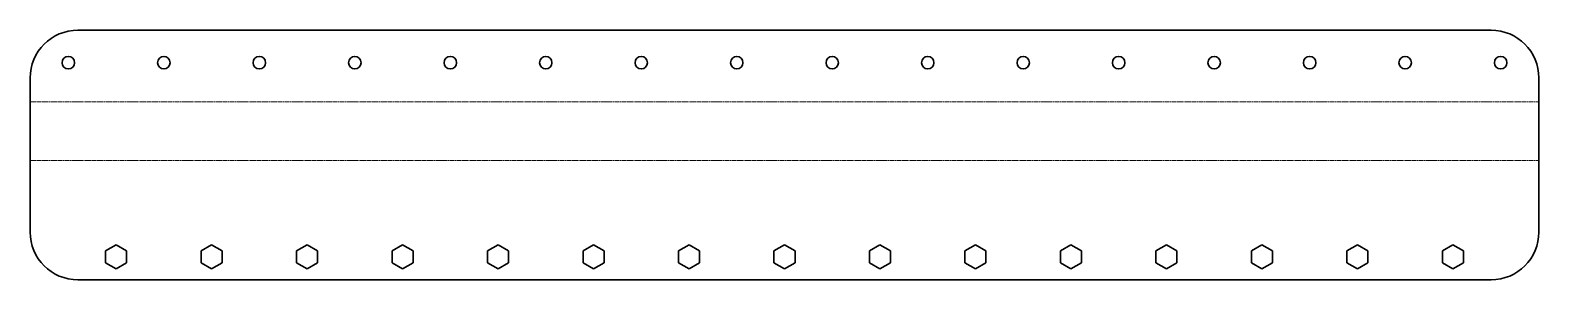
# Model space of a CAD drawing. Header units: inches. Extents: x 0 to 790, y 0 to 131.
import ezdxf

# ---------------------------------------------------------------- set-up
doc = ezdxf.new("R2010")
doc.units = ezdxf.units.IN
doc.header["$MEASUREMENT"] = 0
doc.linetypes.add('Chain', pattern=[13.68, 9.12, -1.14, 2.28, -1.14])
doc.layers.add('SIMUMAK Bend Centerline (ISO)', color=7, linetype='Chain', lineweight=9)
doc.layers.add('SIMUMAK Visible (ISO)', color=7, linetype='Continuous', lineweight=35)

# ---------------------------------------------------------------- blocks, each defined once
blk = doc.blocks.new('PTM-03-ZTV7501_Sheet_PTM-03-ZTV7501 (desplegada)')
at = {"layer": 'SIMUMAK Bend Centerline (ISO)', "ltscale": 0.263158}
for p, q in [((-395, 27.89), (395, 27.89)), ((-395, -2.89), (395, -2.89))]:
    blk.add_line(p, q, dxfattribs=at)
at = {"layer": 'SIMUMAK Visible (ISO)'}
for p, q in [((-370, 65.29), (370, 65.29)), ((-395, -40.29), (-395, 40.29)), ((395, -40.29), (395, 40.29)), ((-355.5, -50.11), (-350, -46.93)), ((-350, -46.93), (-344.5, -50.11)), ((-305.5, -50.11), (-300, -46.93)), ((-300, -46.93), (-294.5, -50.11)), ((-255.5, -50.11), (-250, -46.93)), ((-250, -46.93), (-244.5, -50.11)), ((-205.5, -50.11), (-200, -46.93)), ((-200, -46.93), (-194.5, -50.11)), ((-155.5, -50.11), (-150, -46.93)), ((-150, -46.93), (-144.5, -50.11)), ((-105.5, -50.11), (-100, -46.93)), ((-100, -46.93), (-94.5, -50.11)), ((-55.5, -50.11), (-50, -46.93)), ((-50, -46.93), (-44.5, -50.11)), ((-5.5, -50.11), (0, -46.93)), ((0, -46.93), (5.5, -50.11)), ((44.5, -50.11), (50, -46.93)), ((50, -46.93), (55.5, -50.11)), ((94.5, -50.11), (100, -46.93)), ((100, -46.93), (105.5, -50.11)), ((144.5, -50.11), (150, -46.93)), ((150, -46.93), (155.5, -50.11)), ((194.5, -50.11), (200, -46.93)), ((200, -46.93), (205.5, -50.11)), ((244.5, -50.11), (250, -46.93)), ((250, -46.93), (255.5, -50.11)), ((294.5, -50.11), (300, -46.93)), ((300, -46.93), (305.5, -50.11)), ((344.5, -50.11), (350, -46.93)), ((350, -46.93), (355.5, -50.11)), ((-355.5, -56.46), (-355.5, -50.11)), ((-344.5, -50.11), (-344.5, -56.46)), ((-305.5, -56.46), (-305.5, -50.11)), ((-294.5, -50.11), (-294.5, -56.46)), ((-255.5, -56.46), (-255.5, -50.11)), ((-244.5, -50.11), (-244.5, -56.46)), ((-205.5, -56.46), (-205.5, -50.11)), ((-194.5, -50.11), (-194.5, -56.46)), ((-155.5, -56.46), (-155.5, -50.11)), ((-144.5, -50.11), (-144.5, -56.46)), ((-105.5, -56.46), (-105.5, -50.11)), ((-94.5, -50.11), (-94.5, -56.46)), ((-55.5, -56.46), (-55.5, -50.11)), ((-44.5, -50.11), (-44.5, -56.46)), ((-5.5, -56.46), (-5.5, -50.11)), ((5.5, -50.11), (5.5, -56.46)), ((44.5, -56.46), (44.5, -50.11)), ((55.5, -50.11), (55.5, -56.46)), ((94.5, -56.46), (94.5, -50.11)), ((105.5, -50.11), (105.5, -56.46)), ((144.5, -56.46), (144.5, -50.11)), ((155.5, -50.11), (155.5, -56.46)), ((194.5, -56.46), (194.5, -50.11)), ((205.5, -50.11), (205.5, -56.46)), ((244.5, -56.46), (244.5, -50.11)), ((255.5, -50.11), (255.5, -56.46)), ((294.5, -56.46), (294.5, -50.11)), ((305.5, -50.11), (305.5, -56.46)), ((344.5, -56.46), (344.5, -50.11)), ((355.5, -50.11), (355.5, -56.46)), ((-350, -59.64), (-355.5, -56.46)), ((-344.5, -56.46), (-350, -59.64)), ((-300, -59.64), (-305.5, -56.46)), ((-294.5, -56.46), (-300, -59.64)), ((-250, -59.64), (-255.5, -56.46)), ((-244.5, -56.46), (-250, -59.64)), ((-200, -59.64), (-205.5, -56.46)), ((-194.5, -56.46), (-200, -59.64)), ((-150, -59.64), (-155.5, -56.46)), ((-144.5, -56.46), (-150, -59.64)), ((-100, -59.64), (-105.5, -56.46)), ((-94.5, -56.46), (-100, -59.64)), ((-50, -59.64), (-55.5, -56.46)), ((-44.5, -56.46), (-50, -59.64)), ((0, -59.64), (-5.5, -56.46)), ((5.5, -56.46), (0, -59.64)), ((50, -59.64), (44.5, -56.46)), ((55.5, -56.46), (50, -59.64)), ((100, -59.64), (94.5, -56.46)), ((105.5, -56.46), (100, -59.64)), ((150, -59.64), (144.5, -56.46)), ((155.5, -56.46), (150, -59.64)), ((200, -59.64), (194.5, -56.46)), ((205.5, -56.46), (200, -59.64)), ((250, -59.64), (244.5, -56.46)), ((255.5, -56.46), (250, -59.64)), ((300, -59.64), (294.5, -56.46)), ((305.5, -56.46), (300, -59.64)), ((350, -59.64), (344.5, -56.46)), ((355.5, -56.46), (350, -59.64)), ((-370, -65.29), (370, -65.29))]:
    blk.add_line(p, q, dxfattribs=at)
for centre in [(-375, 48.29), (-325, 48.29), (-275, 48.29), (-225, 48.29), (-175, 48.29), (-125, 48.29), (-75, 48.29), (-25, 48.29), (25, 48.29), (75, 48.29), (125, 48.29), (175, 48.29), (225, 48.29), (275, 48.29), (325, 48.29), (375, 48.29)]:
    blk.add_circle(centre, 3.25, dxfattribs=at)
at = {"layer": 'SIMUMAK Visible (ISO)', "extrusion": (0, 0, -1)}
for centre, start, end in [((370, 40.29), 0, 90), ((-370, 40.29), 90, 180), ((370, -40.29), 270, 0), ((-370, -40.29), 180, 270)]:
    blk.add_arc(centre, 25, start, end, dxfattribs=at)

msp = doc.modelspace()

# ---------------------------------------------------------------- block references
msp.add_blockref('PTM-03-ZTV7501_Sheet_PTM-03-ZTV7501 (desplegada)', (395, 65.29))

doc.saveas('drawing.dxf')
